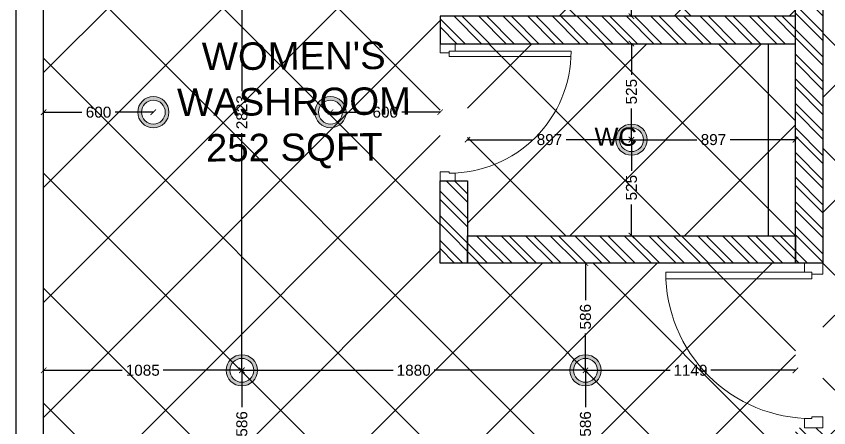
# Model space of a CAD drawing. Header units: millimetres. Extents: x 1464389 to 1998638, y -29162 to 256806.
# Drawn here: x 1799910 to 1804357, y 206310 to 208561 of the extents above; entities that cross this region are included whole.
import ezdxf

# ---------------------------------------------------------------- set-up
doc = ezdxf.new("R2010")
doc.units = ezdxf.units.MM
doc.header["$LTSCALE"] = 15
doc.header["$PDMODE"] = 35
doc.layers.get('0').update_dxf_attribs({"lineweight": 5})
for name, color, linetype, lineweight in [('A-Walls', 1, 'Continuous', 30), ('dimension', 1, 'Continuous', 25), ('DOOR', 124, 'Continuous', 9), ('Hatch', 252, 'Continuous', 15), ('ledge wall line', 252, 'Continuous', 13)]:
    doc.layers.add(name, color=color, linetype=linetype, lineweight=lineweight)
for name, color, linetype in [('GFC Walls', 14, 'Continuous'), ('LS_DR_Washbasin', 165, 'Continuous'), ('NEW WALL', 5, 'Continuous'), ('Text', 250, 'Continuous')]:
    doc.layers.add(name, color=color, linetype=linetype)
doc.styles.add('ARIAL', font='arial.ttf')
doc.dimstyles.new('SC-25', dxfattribs={"dimtxt": 60, "dimasz": 30, "dimexe": 0, "dimexo": 0, "dimgap": 25, "dimtad": 0, "dimdec": 0, "dimzin": 0, "dimdsep": 46, "dimtxsty": 'ARIAL', "dimblk": 'ARCHTICK', "dimcen": 0.09, "dimdle": 3, "dimclrd": 251, "dimclre": 251, "dimclrt": 1, "dimadec": 0, "dimazin": 0, "dimtfac": 1, "dimtdec": 0, "dimtofl": 0, "dimtmove": 0, "dimatfit": 2, "dimfxl": 100, "dimtolj": 1, "dimtzin": 0, "dimarcsym": 0})
pattern_1 = [(45, (656328.93, 99855.36), (-314.30896, 314.30896), []), (135, (656328.93, 99855.36), (-314.30896, -314.30896), [])]

# ---------------------------------------------------------------- blocks, each defined once
blk = doc.blocks.new('terrace site dwg')
at = {"layer": 'GFC Walls'}
for p, q in [((2562989.5, 858688.2), (2562989.5, 872598.2)), ((2563139.5, 861453.2), (2563139.5, 872418.2))]:
    blk.add_line(p, q, dxfattribs=at)
blk = doc.blocks.new('D900')
for points in [[(0, 840), (0, 900), (100, 900), (100, 850), (60, 850), (60, 840)], [(0, 60), (0, 0), (100, 0), (100, 50), (60, 50), (60, 60)]]:
    blk.add_lwpolyline(points, close=True)
blk.add_lwpolyline([(60, 850, -0.414214), (860, 50), (60, 50), (60, 85), (859.2, 85)], format="xyb")
blk = doc.blocks.new('DOOR TERRACE')
at = {"layer": 'DOOR', "xscale": -0.8333333333333369, "yscale": 0.8333333333333369, "zscale": 0.8333333333333369, "rotation": 180}
blk.add_blockref('D900', (1151535.1, -152640.3), dxfattribs=at)
at = {"layer": 'DOOR', "rotation": 180}
blk.add_blockref('D900', (1153629.8, -153840.4), dxfattribs=at)
blk = doc.blocks.new('INTERNAL WALLS FIFFTH')
at = {"layer": 'NEW WALL', "ltscale": 0.25}
for points in [[(1153479.8, -149967.1), (1153629.8, -149967.1), (1153629.8, -153840.4), (1153479.8, -153840.4)], [(1151535.1, -152640.3), (1153479.8, -152640.3), (1153479.8, -152490.3), (1151535.1, -152490.3)], [(1151535.1, -153390.3), (1151685.1, -153390.3), (1151685.1, -153840.4), (1151535.1, -153840.4)], [(1151685.1, -153690.4), (1153479.8, -153690.4), (1153479.8, -153840.4), (1151685.1, -153840.4)]]:
    blk.add_lwpolyline(points, close=True, dxfattribs=at)
blk = doc.blocks.new('Hanging light')
h = blk.add_hatch(color=30)
h.dxf.hatch_style = 1
h.set_gradient(color1=(242, 103, 34), color2=(255, 255, 0), name='CYLINDER')
h.paths.add_polyline_path([(163326.4, 34665.3, 1), (163155.9, 34665.3, 1)])
h.paths.add_polyline_path([(163175.9, 34665.3, -1), (163306.4, 34665.3, -1)], flags=16)
at = {"color": 3}
for radius in [85.2, 65.2]:
    blk.add_circle((163241.2, 34665.3), radius, dxfattribs=at)
blk = doc.blocks.new('_ArchTick')
at = {"color": 0, "linetype": 'ByBlock', "const_width": 0.15}
blk.add_lwpolyline([(-0.5, -0.5), (0.5, 0.5)], dxfattribs=at)
blk = doc.blocks.new('*D1093')
at = {"color": 251, "lineweight": -2, "ltscale": 0.25, "transparency": 16777216}
for p, q in [((1803274, 207885.7), (1803634.4, 207885.7)), ((1804177.4, 207885.7), (1803817, 207885.7))]:
    blk.add_line(p, q, dxfattribs=at)
at = {"layer": 'Defpoints', "color": 0, "ltscale": 0.25, "transparency": 16777216}
for p in [(1803277, 207885.7), (1804174.4, 207885.7), (1804174.4, 207885.7)]:
    blk.add_point(p, dxfattribs=at)
at = {"color": 251, "lineweight": -2, "ltscale": 0.25, "transparency": 16777216, "xscale": 30, "yscale": 30, "zscale": 30, "rotation": 180}
blk.add_blockref('_ArchTick', (1803277, 207885.7), dxfattribs=at)
at = {"color": 251, "lineweight": -2, "ltscale": 0.25, "transparency": 16777216, "xscale": 30, "yscale": 30, "zscale": 30}
blk.add_blockref('_ArchTick', (1804174.4, 207885.7), dxfattribs=at)
at = {"color": 1, "ltscale": 0.25, "transparency": 16777216, "insert": (1803725.7, 207885.7), "char_height": 60, "attachment_point": 5, "style": 'ARIAL'}
blk.add_mtext('\\A1;897', dxfattribs=at)
blk = doc.blocks.new('*D1094')
at = {"color": 251, "lineweight": -2, "ltscale": 0.25, "transparency": 16777216}
for p, q in [((1802376.7, 207885.7), (1802737, 207885.7)), ((1803280, 207885.7), (1802919.7, 207885.7))]:
    blk.add_line(p, q, dxfattribs=at)
at = {"layer": 'Defpoints', "color": 0, "ltscale": 0.25, "transparency": 16777216}
for p in [(1802379.7, 207885.7), (1802379.7, 207885.7), (1803277, 207885.7)]:
    blk.add_point(p, dxfattribs=at)
at = {"color": 251, "lineweight": -2, "ltscale": 0.25, "transparency": 16777216, "xscale": 30, "yscale": 30, "zscale": 30, "rotation": 180}
blk.add_blockref('_ArchTick', (1802379.7, 207885.7), dxfattribs=at)
at = {"color": 251, "lineweight": -2, "ltscale": 0.25, "transparency": 16777216, "xscale": 30, "yscale": 30, "zscale": 30}
blk.add_blockref('_ArchTick', (1803277, 207885.7), dxfattribs=at)
at = {"color": 1, "ltscale": 0.25, "transparency": 16777216, "insert": (1802828.4, 207885.7), "char_height": 60, "attachment_point": 5, "style": 'ARIAL'}
blk.add_mtext('\\A1;897', dxfattribs=at)
blk = doc.blocks.new('*D1095')
at = {"color": 251, "lineweight": -2, "ltscale": 0.25, "transparency": 16777216}
for p, q in [((1803277, 208413.7), (1803277, 208239.7)), ((1803277, 208410.7), (1803277, 208410.7)), ((1803277, 207882.7), (1803277, 208056.7)), ((1803277, 207885.7), (1803277, 207885.7))]:
    blk.add_line(p, q, dxfattribs=at)
at = {"layer": 'Defpoints', "color": 0, "ltscale": 0.25, "transparency": 16777216}
for p in [(1803277, 208410.7), (1803277, 208410.7), (1803277, 207885.7)]:
    blk.add_point(p, dxfattribs=at)
at = {"color": 251, "lineweight": -2, "ltscale": 0.25, "transparency": 16777216, "xscale": 30, "yscale": 30, "zscale": 30}
for p, rotation in [((1803277, 208410.7), 90), ((1803277, 207885.7), 270)]:
    blk.add_blockref('_ArchTick', p, dxfattribs=dict(at, rotation=rotation))
at = {"color": 1, "ltscale": 0.25, "transparency": 16777216, "insert": (1803277, 208148.2), "char_height": 60, "attachment_point": 5, "rotation": 90, "style": 'ARIAL'}
blk.add_mtext('\\A1;525', dxfattribs=at)
blk = doc.blocks.new('*D1096')
at = {"color": 251, "lineweight": -2, "ltscale": 0.25, "transparency": 16777216}
for p, q in [((1803277, 207888.7), (1803277, 207714.7)), ((1803277, 207885.7), (1803277, 207885.7)), ((1803277, 207357.7), (1803277, 207531.7)), ((1803277, 207360.7), (1803277, 207360.7))]:
    blk.add_line(p, q, dxfattribs=at)
at = {"layer": 'Defpoints', "color": 0, "ltscale": 0.25, "transparency": 16777216}
for p in [(1803277, 207885.7), (1803277, 207360.7), (1803277, 207360.7)]:
    blk.add_point(p, dxfattribs=at)
at = {"color": 251, "lineweight": -2, "ltscale": 0.25, "transparency": 16777216, "xscale": 30, "yscale": 30, "zscale": 30}
for p, rotation in [((1803277, 207885.7), 90), ((1803277, 207360.7), 270)]:
    blk.add_blockref('_ArchTick', p, dxfattribs=dict(at, rotation=rotation))
at = {"color": 1, "ltscale": 0.25, "transparency": 16777216, "insert": (1803277, 207623.2), "char_height": 60, "attachment_point": 5, "rotation": 90, "style": 'ARIAL'}
blk.add_mtext('\\A1;525', dxfattribs=at)
blk = doc.blocks.new('*D1100')
at = {"color": 251, "lineweight": -2, "ltscale": 0.25, "transparency": 16777216}
for p, q in [((1803277, 209450.2), (1803277, 209095.3)), ((1803277, 209447.2), (1803277, 209447.2)), ((1803277, 208557.7), (1803277, 208912.7)), ((1803277, 208560.7), (1803277, 208560.7))]:
    blk.add_line(p, q, dxfattribs=at)
at = {"layer": 'Defpoints', "color": 0, "ltscale": 0.25, "transparency": 16777216}
for p in [(1803277, 209447.2), (1803277, 208560.7), (1803277, 208560.7)]:
    blk.add_point(p, dxfattribs=at)
at = {"color": 251, "lineweight": -2, "ltscale": 0.25, "transparency": 16777216, "xscale": 30, "yscale": 30, "zscale": 30}
for p, rotation in [((1803277, 209447.2), 90), ((1803277, 208560.7), 270)]:
    blk.add_blockref('_ArchTick', p, dxfattribs=dict(at, rotation=rotation))
at = {"color": 1, "ltscale": 0.25, "transparency": 16777216, "insert": (1803277, 209004), "char_height": 60, "attachment_point": 5, "rotation": 90, "style": 'ARIAL'}
blk.add_mtext('\\A1;886', dxfattribs=at)
blk = doc.blocks.new('*D1108')
at = {"color": 251, "lineweight": -2, "ltscale": 0.25, "transparency": 16777216}
for p, q in [((1803025.4, 206627.4), (1803025.4, 206422.6)), ((1803025.4, 206624.4), (1803025.4, 206624.4)), ((1803025.4, 206035.3), (1803025.4, 206240.1)), ((1803025.4, 206038.3), (1803025.4, 206038.3))]:
    blk.add_line(p, q, dxfattribs=at)
at = {"layer": 'Defpoints', "color": 0, "ltscale": 0.25, "transparency": 16777216}
for p in [(1803025.4, 206624.4), (1803025.4, 206038.3), (1803025.4, 206038.3)]:
    blk.add_point(p, dxfattribs=at)
at = {"color": 251, "lineweight": -2, "ltscale": 0.25, "transparency": 16777216, "xscale": 30, "yscale": 30, "zscale": 30}
for p, rotation in [((1803025.4, 206624.4), 90), ((1803025.4, 206038.3), 270)]:
    blk.add_blockref('_ArchTick', p, dxfattribs=dict(at, rotation=rotation))
at = {"color": 1, "ltscale": 0.25, "transparency": 16777216, "insert": (1803025.4, 206331.3), "char_height": 60, "attachment_point": 5, "rotation": 90, "style": 'ARIAL'}
blk.add_mtext('\\A1;586', dxfattribs=at)
blk = doc.blocks.new('*D1109')
at = {"color": 251, "lineweight": -2, "ltscale": 0.25, "transparency": 16777216}
for p, q in [((1803025.4, 207213.5), (1803025.4, 207008.7)), ((1803025.4, 207210.5), (1803025.4, 207210.5)), ((1803025.4, 206621.4), (1803025.4, 206826.2)), ((1803025.4, 206624.4), (1803025.4, 206624.4))]:
    blk.add_line(p, q, dxfattribs=at)
at = {"layer": 'Defpoints', "color": 0, "ltscale": 0.25, "transparency": 16777216}
for p in [(1803025.4, 207210.5), (1803025.4, 207210.5), (1803025.4, 206624.4)]:
    blk.add_point(p, dxfattribs=at)
at = {"color": 251, "lineweight": -2, "ltscale": 0.25, "transparency": 16777216, "xscale": 30, "yscale": 30, "zscale": 30}
for p, rotation in [((1803025.4, 207210.5), 90), ((1803025.4, 206624.4), 270)]:
    blk.add_blockref('_ArchTick', p, dxfattribs=dict(at, rotation=rotation))
at = {"color": 1, "ltscale": 0.25, "transparency": 16777216, "insert": (1803025.4, 206917.4), "char_height": 60, "attachment_point": 5, "rotation": 90, "style": 'ARIAL'}
blk.add_mtext('\\A1;586', dxfattribs=at)
blk = doc.blocks.new('*D1110')
at = {"color": 251, "lineweight": -2, "ltscale": 0.25, "transparency": 16777216}
for p, q in [((1803022.4, 206624.4), (1803488.1, 206624.4)), ((1804177.4, 206624.4), (1803711.7, 206624.4)), ((1804174.4, 206624.4), (1804174.4, 206624.4))]:
    blk.add_line(p, q, dxfattribs=at)
at = {"layer": 'Defpoints', "color": 0, "ltscale": 0.25, "transparency": 16777216}
for p in [(1803025.4, 206624.4), (1804174.4, 206624.4), (1804174.4, 206624.4)]:
    blk.add_point(p, dxfattribs=at)
at = {"color": 251, "lineweight": -2, "ltscale": 0.25, "transparency": 16777216, "xscale": 30, "yscale": 30, "zscale": 30, "rotation": 180}
blk.add_blockref('_ArchTick', (1803025.4, 206624.4), dxfattribs=at)
at = {"color": 251, "lineweight": -2, "ltscale": 0.25, "transparency": 16777216, "xscale": 30, "yscale": 30, "zscale": 30}
blk.add_blockref('_ArchTick', (1804174.4, 206624.4), dxfattribs=at)
at = {"color": 1, "ltscale": 0.25, "transparency": 16777216, "insert": (1803599.9, 206624.4), "char_height": 60, "attachment_point": 5, "style": 'ARIAL'}
blk.add_mtext('\\A1;1149', dxfattribs=at)
blk = doc.blocks.new('*D1111')
at = {"color": 251, "lineweight": -2, "ltscale": 0.25, "transparency": 16777216}
for p, q in [((1801145, 206627.4), (1801145, 206422.6)), ((1801145, 206624.4), (1801145, 206624.4)), ((1801145, 206035.3), (1801145, 206240.1)), ((1801145, 206038.3), (1801145, 206038.3))]:
    blk.add_line(p, q, dxfattribs=at)
at = {"layer": 'Defpoints', "color": 0, "ltscale": 0.25, "transparency": 16777216}
for p in [(1801145, 206624.4), (1801145, 206038.3), (1801145, 206038.3)]:
    blk.add_point(p, dxfattribs=at)
at = {"color": 251, "lineweight": -2, "ltscale": 0.25, "transparency": 16777216, "xscale": 30, "yscale": 30, "zscale": 30}
for p, rotation in [((1801145, 206624.4), 90), ((1801145, 206038.3), 270)]:
    blk.add_blockref('_ArchTick', p, dxfattribs=dict(at, rotation=rotation))
at = {"color": 1, "ltscale": 0.25, "transparency": 16777216, "insert": (1801145, 206331.3), "char_height": 60, "attachment_point": 5, "rotation": 90, "style": 'ARIAL'}
blk.add_mtext('\\A1;586', dxfattribs=at)
blk = doc.blocks.new('*D1003')
at = {"color": 251, "lineweight": -2, "ltscale": 0.25, "transparency": 16777216}
for p, q in [((1801145, 209450.5), (1801145, 208151)), ((1801145, 209447.5), (1801145, 209447.5)), ((1801145, 206621.4), (1801145, 207920.8)), ((1801145, 206624.4), (1801145, 206624.4))]:
    blk.add_line(p, q, dxfattribs=at)
at = {"layer": 'Defpoints', "color": 0, "ltscale": 0.25, "transparency": 16777216}
for p in [(1801145, 209447.5), (1801145, 206624.4), (1801145, 206624.4)]:
    blk.add_point(p, dxfattribs=at)
at = {"color": 251, "lineweight": -2, "ltscale": 0.25, "transparency": 16777216, "xscale": 30, "yscale": 30, "zscale": 30}
for p, rotation in [((1801145, 209447.5), 90), ((1801145, 206624.4), 270)]:
    blk.add_blockref('_ArchTick', p, dxfattribs=dict(at, rotation=rotation))
at = {"color": 1, "ltscale": 0.25, "transparency": 16777216, "insert": (1801145, 208035.9), "char_height": 60, "attachment_point": 5, "rotation": 90, "style": 'ARIAL'}
blk.add_mtext('\\A1;2823', dxfattribs=at)
blk = doc.blocks.new('*D1004')
at = {"color": 251, "lineweight": -2, "ltscale": 0.25, "transparency": 16777216}
for p, q in [((1800057.3, 206624.4), (1800490.7, 206624.4)), ((1801148, 206624.4), (1800714.6, 206624.4))]:
    blk.add_line(p, q, dxfattribs=at)
at = {"layer": 'Defpoints', "color": 0, "ltscale": 0.25, "transparency": 16777216}
for p in [(1800060.3, 206624.4), (1800060.3, 206624.4), (1801145, 206624.4)]:
    blk.add_point(p, dxfattribs=at)
at = {"color": 251, "lineweight": -2, "ltscale": 0.25, "transparency": 16777216, "xscale": 30, "yscale": 30, "zscale": 30, "rotation": 180}
blk.add_blockref('_ArchTick', (1800060.3, 206624.4), dxfattribs=at)
at = {"color": 251, "lineweight": -2, "ltscale": 0.25, "transparency": 16777216, "xscale": 30, "yscale": 30, "zscale": 30}
blk.add_blockref('_ArchTick', (1801145, 206624.4), dxfattribs=at)
at = {"color": 1, "ltscale": 0.25, "transparency": 16777216, "insert": (1800602.6, 206624.4), "char_height": 60, "attachment_point": 5, "style": 'ARIAL'}
blk.add_mtext('\\A1;1085', dxfattribs=at)
blk = doc.blocks.new('*D1005')
at = {"color": 251, "lineweight": -2, "ltscale": 0.25, "transparency": 16777216}
for p, q in [((1801142, 206624.4), (1801973.5, 206624.4)), ((1801145, 206624.4), (1801145, 206624.4)), ((1803028.4, 206624.4), (1802196.9, 206624.4))]:
    blk.add_line(p, q, dxfattribs=at)
at = {"layer": 'Defpoints', "color": 0, "ltscale": 0.25, "transparency": 16777216}
for p in [(1801145, 206624.4), (1803025.4, 206624.4), (1803025.4, 206624.4)]:
    blk.add_point(p, dxfattribs=at)
at = {"color": 251, "lineweight": -2, "ltscale": 0.25, "transparency": 16777216, "xscale": 30, "yscale": 30, "zscale": 30, "rotation": 180}
blk.add_blockref('_ArchTick', (1801145, 206624.4), dxfattribs=at)
at = {"color": 251, "lineweight": -2, "ltscale": 0.25, "transparency": 16777216, "xscale": 30, "yscale": 30, "zscale": 30}
blk.add_blockref('_ArchTick', (1803025.4, 206624.4), dxfattribs=at)
at = {"color": 1, "ltscale": 0.25, "transparency": 16777216, "insert": (1802085.2, 206624.4), "char_height": 60, "attachment_point": 5, "style": 'ARIAL'}
blk.add_mtext('\\A1;1880', dxfattribs=at)
blk = doc.blocks.new('*D1112')
at = {"layer": 'Defpoints', "color": 0, "ltscale": 0.25, "transparency": 16777216}
for p in [(1800060.4, 208035.8), (1800060.4, 208035.8), (1800660.5, 208035.8)]:
    blk.add_point(p, dxfattribs=at)
at = {"layer": 'dimension', "color": 251, "lineweight": -2, "ltscale": 0.25, "transparency": 16777216}
for p, q in [((1800057.4, 208035.8), (1800269.1, 208035.8)), ((1800663.5, 208035.8), (1800451.8, 208035.8)), ((1800660.5, 208035.8), (1800660.5, 208035.8))]:
    blk.add_line(p, q, dxfattribs=at)
at = {"layer": 'dimension', "color": 251, "lineweight": -2, "ltscale": 0.25, "transparency": 16777216, "xscale": 30, "yscale": 30, "zscale": 30, "rotation": 180}
blk.add_blockref('_ArchTick', (1800060.4, 208035.8), dxfattribs=at)
at = {"layer": 'dimension', "color": 251, "lineweight": -2, "ltscale": 0.25, "transparency": 16777216, "xscale": 30, "yscale": 30, "zscale": 30}
blk.add_blockref('_ArchTick', (1800660.5, 208035.8), dxfattribs=at)
at = {"layer": 'dimension', "color": 1, "ltscale": 0.25, "transparency": 16777216, "insert": (1800360.5, 208035.8), "char_height": 60, "attachment_point": 5, "style": 'ARIAL'}
blk.add_mtext('\\A1;600', dxfattribs=at)
blk = doc.blocks.new('*D1113')
at = {"layer": 'Defpoints', "color": 0, "ltscale": 0.25, "transparency": 16777216}
for p in [(1801629.7, 208035.6), (1802229.7, 208035.8), (1802229.7, 208035.8)]:
    blk.add_point(p, dxfattribs=at)
at = {"layer": 'dimension', "color": 251, "lineweight": -2, "ltscale": 0.25, "transparency": 16777216}
for p, q in [((1801626.7, 208035.8), (1801838.3, 208035.8)), ((1801629.7, 208035.6), (1801629.7, 208035.8)), ((1802232.7, 208035.8), (1802021, 208035.8)), ((1802229.7, 208035.8), (1802229.7, 208035.8))]:
    blk.add_line(p, q, dxfattribs=at)
at = {"layer": 'dimension', "color": 251, "lineweight": -2, "ltscale": 0.25, "transparency": 16777216, "xscale": 30, "yscale": 30, "zscale": 30, "rotation": 180}
blk.add_blockref('_ArchTick', (1801629.7, 208035.8), dxfattribs=at)
at = {"layer": 'dimension', "color": 251, "lineweight": -2, "ltscale": 0.25, "transparency": 16777216, "xscale": 30, "yscale": 30, "zscale": 30}
blk.add_blockref('_ArchTick', (1802229.7, 208035.8), dxfattribs=at)
at = {"layer": 'dimension', "color": 1, "ltscale": 0.25, "transparency": 16777216, "insert": (1801929.7, 208035.8), "char_height": 60, "attachment_point": 5, "style": 'ARIAL'}
blk.add_mtext('\\A1;600', dxfattribs=at)

msp = doc.modelspace()

# ---------------------------------------------------------------- hatches: boundary and pattern name
at = {"layer": 'Hatch', "ltscale": 0.25}
h = msp.add_hatch(dxfattribs=at)
h.set_pattern_fill('ANSI37', color=256, scale=140)
h.set_pattern_definition(pattern_1)
h.paths.add_polyline_path([(1805524.4, 211825.8), (1805974.2, 211825.8), (1805974.2, 215013.3), (1804324.4, 215013.3), (1804324.4, 206037), (1810869, 206036.3), (1810869, 207236.3), (1805524.4, 207236.3)])
h = msp.add_hatch(dxfattribs=at)
h.set_pattern_fill('ANSI37', color=256, scale=140)
h.set_pattern_definition(pattern_1)
h.paths.add_polyline_path([(1804174.4, 210333.5), (1802379.7, 210333.5), (1802379.7, 208560.5), (1804174.4, 208560.5)])
h.paths.add_polyline_path([(1804174.4, 208410.5), (1802379.7, 208410.5), (1802379.7, 207360.5), (1804174.4, 207360.5)])
h = msp.add_hatch(dxfattribs=at)
h.set_pattern_fill('ANSI37', color=256, scale=140)
h.set_pattern_definition(pattern_1)
h.paths.add_polyline_path([(1804174.4, 207210.5), (1802229.7, 207210.5), (1802229.7, 210033.5), (1800059.6, 210033.3), (1800060.4, 206038.3), (1801876.4, 206038.3), (1801876.4, 205588.3), (1804174.4, 205588.3)])
at = {"layer": 'ledge wall line'}
h = msp.add_hatch(dxfattribs=at)
h.set_pattern_fill('ANSI32', color=256, scale=10, angle=90)
h.set_pattern_definition([(135, (-714436.75, -697251.91), (-67.351921, -67.351921), []), (135, (-714436.75, -697207.01), (-67.351921, -67.351921), [])])
h.paths.add_polyline_path([(1811019.7, 205886.3), (1810869.7, 205886.3), (1810870.4, 204818.3), (1811020.4, 204818.3)])
h.paths.add_polyline_path([(1811019.7, 206036.3), (1808613.4, 206036.3), (1808613.4, 205886.3), (1811019.7, 205886.3)])
h.paths.add_polyline_path([(1811019, 207236.3), (1810869, 207236.3), (1810869.7, 207036.3), (1811019.7, 207036.3)])
h.paths.add_polyline_path([(1807713.4, 206036.3), (1806384.7, 206036.3), (1806384.7, 205886.3), (1807563.4, 205886.3), (1807563.4, 205886.3), (1807713.4, 205886.3), (1807713.4, 205886.3), (1807563.4, 205886.3), (1807563.4, 204068.2), (1807713.4, 204068.2), (1807713.4, 205886.3), (1807563.4, 205886.3), (1807563.4, 205886.3), (1807713.4, 205886.3)])
h.paths.add_polyline_path([(1805484.7, 205936.3), (1805484.7, 205936.3), (1805484.7, 206036.3), (1805334.7, 206036.3), (1805334.7, 205936.3), (1805335.4, 204823.3), (1805485.4, 204823.3)])
h.paths.add_polyline_path([(1801876.4, 202806.3), (1801726.4, 202806.3), (1801726.4, 201403.3), (1801876.4, 201403.3)])
h.paths.add_polyline_path([(1801876.4, 206038.3), (1801726.4, 206038.3), (1801726.4, 204018.3), (1801876.4, 204018.3)])
h.paths.add_polyline_path([(1801876.4, 203868.3), (1801726.4, 203868.3), (1801726.4, 203706.3), (1801876.4, 203706.3)])
h.paths.add_polyline_path([(1801876.4, 203706.3), (1801726.4, 203706.3), (1800060.4, 203706.3), (1800060.4, 203556.3), (1801876.4, 203556.3)])
h.paths.add_polyline_path([(1804324.4, 205588.3), (1801876.4, 205588.3), (1801876.4, 205438.3), (1804324.4, 205438.3)])
h.paths.add_polyline_path([(1804324.4, 205887), (1804324.4, 205887), (1804324.4, 206037), (1804324.4, 206310.5), (1804174.4, 206310.5), (1804174.4, 205588.3), (1804324.4, 205588.3)])
h.paths.add_polyline_path([(1804434.7, 205936.3), (1804434.7, 205936.3), (1804434.7, 206036.3), (1804324.4, 206037), (1804324.4, 205887), (1804434.7, 205886.3)])
h.paths.add_polyline_path([(1800976.4, 206038.3), (1800060.4, 206038.3), (1800060.4, 205888.3), (1800976.4, 205888.3)])
h.paths.add_polyline_path([(1802379.7, 207660.5), (1802229.7, 207660.5), (1802229.7, 207210.5), (1802379.7, 207210.5)])
h.paths.add_polyline_path([(1804174.4, 207360.5), (1802379.7, 207360.5), (1802379.7, 207210.5), (1804174.4, 207210.5)])
h.paths.add_polyline_path([(1804174.4, 208560.5), (1802229.7, 208560.5), (1802229.7, 208410.5), (1804174.4, 208410.5)])
h.paths.add_polyline_path([(1804324.4, 211083.7), (1804174.4, 211083.7), (1804174.4, 207210.5), (1804324.4, 207210.5)])
h.paths.add_polyline_path([(1804324.4, 212133.7), (1801261.3, 212133.6), (1801261.3, 212132.7), (1800059.5, 212133.6), (1800059.5, 211983.6), (1801259.9, 211983.6), (1801259.9, 211983.6), (1801409.9, 211983.6), (1804324.4, 211983.7)])
h.paths.add_polyline_path([(1800509.8, 210183.6), (1800060.4, 210183.3), (1800060.4, 210033.3), (1800509.8, 210033.6)])
h.paths.add_polyline_path([(1801259.8, 210033.6), (1801259.9, 211983.6), (1801409.9, 211983.6), (1801409.8, 210183.2), (1802229.7, 210183.5), (1802229.7, 210483.5), (1802379.7, 210483.5), (1802379.7, 209310.5), (1802229.7, 209310.5), (1802229.7, 210033.5), (1801409.8, 210033.2), (1801409.8, 210033.6)])
h.paths.add_polyline_path([(1804174.4, 213363.3), (1803061.6, 213363.3), (1803061.6, 213296.2), (1803061.6, 213213.3), (1804174.4, 213213.3)])
h.paths.add_polyline_path([(1802311.3, 214263.3), (1802161.3, 214263.3), (1802161.3, 213213.3), (1802311.3, 213213.3)])
h.paths.add_polyline_path([(1804324.4, 215013.3), (1804174.4, 215013.3), (1804174.4, 213033.7), (1804224.4, 213033.7), (1804224.4, 213033.7), (1804324.4, 213033.7)])

# ---------------------------------------------------------------- linework, layer by layer
at = {"layer": 'LS_DR_Washbasin'}
msp.add_line((1804024.6, 208410.5), (1804024.5, 207360.5), dxfattribs=at)

# ---------------------------------------------------------------- block references
for name, p in [('DOOR TERRACE', (650694.6, 361050.9)), ('INTERNAL WALLS FIFFTH', (650694.6, 361050.9)), ('Hanging light', (1637419.4, 173370.5)), ('Hanging light', (1638388.7, 173370.5)), ('Hanging light', (1640035.9, 173220.4)), ('Hanging light', (1637903.9, 171959.1)), ('Hanging light', (1639784.2, 171959.1))]:
    msp.add_blockref(name, p)
at = {"layer": 'A-Walls'}
msp.add_blockref('terrace site dwg', (-763079.1, -657434.9), dxfattribs=at)

# ---------------------------------------------------------------- texts
at = {"layer": 'Text', "ltscale": 0.25, "insert": (1800607.9, 207722.7), "char_height": 150, "attachment_point": 7, "rotation": 0.351, "style": 'ARIAL'}
msp.add_mtext_dynamic_manual_height_columns("\\pxqc;WOMEN'S \\PWASHROOM\\P252 SQFT", width=1649.428, gutter_width=250, heights=[0], dxfattribs=at)
at = {"layer": 'Text', "ltscale": 0.25, "insert": (1802539.5, 207952.1), "char_height": 100, "attachment_point": 1, "style": 'ARIAL'}
msp.add_mtext_dynamic_manual_height_columns('\\pxqc;WC', width=1302.77, gutter_width=250, heights=[103.4], dxfattribs=at)

# ---------------------------------------------------------------- dimensions: what is measured, and where the dimension line sits
at = {"ltscale": 0.25}
for base, p1, p2, picture, middle in [((1801145, 206624.4), (1801145, 209447.5), (1801145, 206624.4), '*D1003', (1801145, 208035.9)), ((1803277.0264, 208560.7465), (1803277.0264, 209447.2291), (1803277.028, 208560.7465), '*D1100', (1803277.0264, 209003.9878)), ((1803277, 208410.7), (1803277, 207885.7), (1803277, 208410.7), '*D1095', (1803277, 208148.2)), ((1803277, 207360.7), (1803277, 207885.7), (1803277, 207360.7), '*D1096', (1803277, 207623.2)), ((1803025.4, 207210.5), (1803025.4, 206624.4), (1803025.4, 207210.5), '*D1109', (1803025.4, 206917.4)), ((1801145, 206038.3), (1801145, 206624.4), (1801145, 206038.3), '*D1111', (1801145, 206331.3)), ((1803025.4, 206038.3), (1803025.4, 206624.4), (1803025.4, 206038.3), '*D1108', (1803025.4, 206331.3))]:
    dim = msp.add_linear_dim(base=base, p1=p1, p2=p2, angle=90, dimstyle='SC-25', dxfattribs=at)
    dim.commit()
    dim.dimension.update_dxf_attribs({"geometry": picture, "text_midpoint": middle})
for base, p1, p2, picture, middle in [((1802379.7, 207885.7), (1803277, 207885.7), (1802379.7, 207885.7), '*D1094', (1802828.4, 207885.7)), ((1804174.4, 207885.7), (1803277, 207885.7), (1804174.4, 207885.7), '*D1093', (1803725.7, 207885.7)), ((1800060.3, 206624.4), (1801145, 206624.4), (1800060.3, 206624.4), '*D1004', (1800602.6, 206624.4)), ((1803025.4, 206624.4), (1801145, 206624.4), (1803025.4, 206624.4), '*D1005', (1802085.2, 206624.4)), ((1804174.4, 206624.4), (1803025.4, 206624.4), (1804174.4, 206624.4), '*D1110', (1803599.9, 206624.4))]:
    dim = msp.add_linear_dim(base=base, p1=p1, p2=p2, dimstyle='SC-25', dxfattribs=at)
    dim.commit()
    dim.dimension.update_dxf_attribs({"geometry": picture, "text_midpoint": middle})
at = {"layer": 'dimension', "ltscale": 0.25}
for base, p1, p2, picture, middle in [((1800060.4, 208035.8), (1800660.5, 208035.8), (1800060.4, 208035.8), '*D1112', (1800360.5, 208035.8)), ((1802229.7, 208035.8), (1801629.7, 208035.6), (1802229.7, 208035.8), '*D1113', (1801929.7, 208035.8))]:
    dim = msp.add_linear_dim(base=base, p1=p1, p2=p2, dimstyle='SC-25', dxfattribs=at)
    dim.commit()
    dim.dimension.update_dxf_attribs({"geometry": picture, "text_midpoint": middle})

doc.saveas('drawing.dxf')
